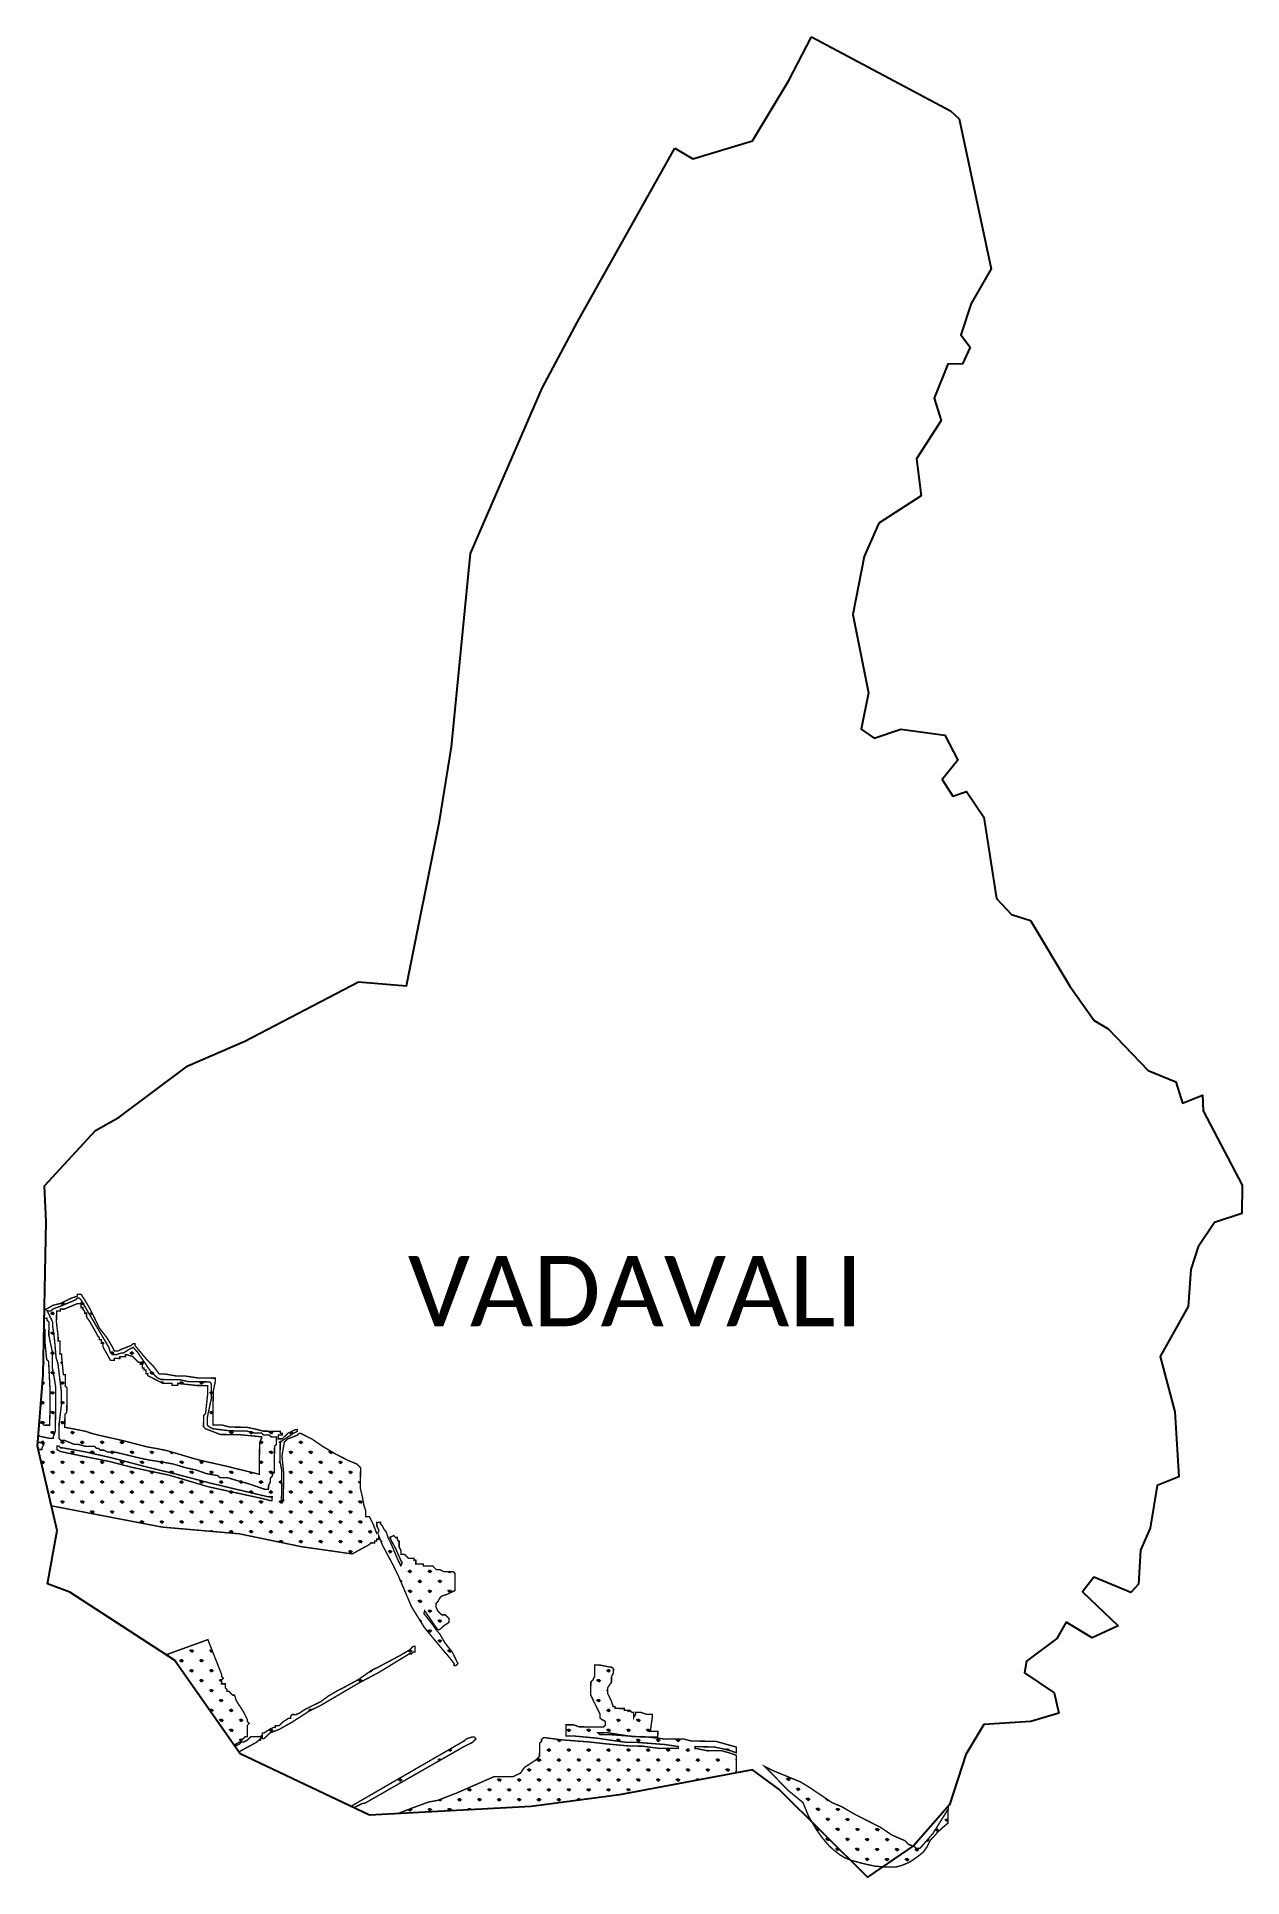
# Model space of a CAD drawing. Header units: metres. Extents: x 286960 to 289535, y 2012164 to 2016097.
import ezdxf

# ---------------------------------------------------------------- set-up
doc = ezdxf.new("R2010")
doc.units = ezdxf.units.M
doc.header["$MEASUREMENT"] = 0
for name, color, linetype in [('MANGROOVES', 112, 'Continuous'), ('village', 3, 'Continuous'), ('VILLAGE NAME', 250, 'Continuous')]:
    doc.layers.add(name, color=color, linetype=linetype)
doc.styles.get("Standard").update_dxf_attribs({"font": 'simplex.shx'})

msp = doc.modelspace()

# ---------------------------------------------------------------- hatches: boundary and pattern name
at = {"layer": 'MANGROOVES'}
h = msp.add_hatch(dxfattribs=at)
h.set_pattern_fill('GRASS', color=256, scale=30)
h.paths.add_polyline_path([(287253.9, 2012628), (287030.1, 2012773.1), (286982.7, 2012790.8), (287002.9, 2012905.1), (286960.7, 2013085.4), (286972.9, 2013237.2), (286975.7, 2013375.5), (286993.9, 2013386.1), (287009.9, 2013390), (287034.1, 2013401.8), (287046.2, 2013405.6), (287046.2, 2013409.7), (287054.2, 2013409.6), (287062.1, 2013397.5), (287073.9, 2013377.3), (287093.5, 2013337.1), (287109.3, 2013316.9), (287121.2, 2013296.7), (287125.1, 2013288.7), (287133.1, 2013288.6), (287141.1, 2013292.5), (287161.2, 2013300.3), (287165.3, 2013304.3), (287169.3, 2013304.2), (287169.3, 2013300.2), (287193, 2013271.9), (287208.9, 2013255.8), (287220.7, 2013239.6), (287232.7, 2013239.5), (287256.7, 2013235.2), (287276.7, 2013235), (287304.7, 2013230.8), (287340.8, 2013230.4), (287340.7, 2013222.4), (287336.5, 2013202.4), (287335.8, 2013130.3), (287355.8, 2013130.1), (287371.8, 2013125.9), (287407.8, 2013125.5), (287427.8, 2013121.3), (287443.8, 2013117.2), (287479.8, 2013116.8), (287479.8, 2013112.8), (287483.8, 2013112.8), (287483.8, 2013108.7), (287475.7, 2013108.8), (287475.7, 2013100.8), (287483.7, 2013100.7), (287487.7, 2013104.7), (287495.8, 2013112.6), (287511.9, 2013120.5), (287515.9, 2013120.4), (287515.9, 2013116.4), (287507.8, 2013112.5), (287495.7, 2013104.6), (287483.6, 2013096.7), (287479.6, 2013092.8), (287479.2, 2013052.7), (287483, 2013032.6), (287482.3, 2012968.5), (287486.7, 2012968.5), (287486.4, 2012976.5), (287486.9, 2013028.6), (287483.3, 2013064.7), (287487.6, 2013088.7), (287487.6, 2013092.7), (287495.7, 2013100.6), (287515.8, 2013108.4), (287519.8, 2013112.4), (287523.8, 2013112.3), (287547.8, 2013100.1), (287571.6, 2013083.8), (287599.5, 2013067.5), (287623.4, 2013055.2), (287643.4, 2013047), (287647.3, 2013043), (287651.3, 2013038.9), (287650.8, 2012994.9), (287654.7, 2012978.8), (287658.5, 2012958.7), (287662.4, 2012946.7), (287662.2, 2012934.7), (287670.2, 2012934.6), (287678.1, 2012918.5), (287685.9, 2012898.4), (287689.9, 2012902.3), (287690, 2012906.3), (287686.1, 2012914.4), (287686.1, 2012922.4), (287694.2, 2012922.3), (287694.1, 2012918.3), (287698.1, 2012914.3), (287702, 2012906.2), (287706, 2012902.2), (287709.9, 2012890.1), (287717.7, 2012874), (287729.4, 2012845.8), (287737.3, 2012829.7), (287740, 2012834.9), (287725.9, 2012866.9), (287717.8, 2012882), (287713.9, 2012890.1), (287721.9, 2012894), (287725.9, 2012889.9), (287729.9, 2012889.9), (287729.8, 2012885.9), (287733.8, 2012881.9), (287733.7, 2012869.8), (287737.6, 2012861.8), (287737.5, 2012853.8), (287745.5, 2012853.7), (287753.5, 2012845.6), (287765.5, 2012845.5), (287765.4, 2012841.5), (287769.4, 2012841.4), (287769.4, 2012833.4), (287785.4, 2012833.3), (287785.3, 2012829.2), (287805.4, 2012829), (287809.3, 2012825), (287813.3, 2012821), (287821.3, 2012820.9), (287829.3, 2012816.8), (287849.3, 2012816.6), (287853.3, 2012812.5), (287852.9, 2012776.5), (287844.8, 2012772.6), (287836.8, 2012768.6), (287824.7, 2012764.7), (287820.7, 2012760.8), (287816.6, 2012752.8), (287812.6, 2012748.8), (287812.5, 2012740.8), (287816.4, 2012732.8), (287824.3, 2012724.7), (287832.3, 2012724.6), (287836.3, 2012720.6), (287840.3, 2012716.5), (287840.2, 2012708.5), (287828.1, 2012700.6), (287820, 2012692.7), (287815.4, 2012693.6), (287788.4, 2012733.1), (287786.5, 2012727.6), (287804.1, 2012704.9), (287816, 2012688.7), (287819.9, 2012684.7), (287831.7, 2012664.5), (287847.6, 2012644.3), (287859.3, 2012620.2), (287855.3, 2012616.2), (287851.3, 2012616.2), (287851.3, 2012620.3), (287835.5, 2012640.4), (287831.5, 2012644.5), (287788, 2012697), (287760.4, 2012741.4), (287733, 2012805.7), (287721.3, 2012829.9), (287697.7, 2012874.2), (287689.9, 2012894.3), (287689.8, 2012886.3), (287685.8, 2012886.3), (287685.7, 2012882.3), (287681.7, 2012882.4), (287681.7, 2012878.4), (287673.7, 2012878.5), (287669.6, 2012874.5), (287633.4, 2012854.8), (287524.6, 2012870.3), (287392.3, 2012897.8), (287226.8, 2012912.2), (286990.6, 2012957.6), (287002.9, 2012905.1), (286982.7, 2012790.8), (287030.1, 2012773.1), (287236.3, 2012639.5), (287325, 2012671.6), (287354.4, 2012597.3), (287354.3, 2012593.3), (287358.3, 2012589.2), (287354.3, 2012585.2), (287354.2, 2012577.2), (287362.2, 2012577.2), (287362.1, 2012569.1), (287366.1, 2012565.1), (287366, 2012561.1), (287370, 2012561), (287374, 2012557), (287378, 2012553), (287382, 2012552.9), (287385.9, 2012540.9), (287401.6, 2012516.7), (287409.5, 2012500.6), (287409.4, 2012496.5), (287413.4, 2012492.5), (287409.4, 2012488.5), (287409.1, 2012464.5), (287405.1, 2012464.5), (287401.1, 2012460.6), (287397, 2012456.6), (287393, 2012452.6), (287384.9, 2012448.7), (287381.5, 2012445.4), (287383.2, 2012443.1), (287385.5, 2012445.3), (287392.9, 2012448.6), (287397, 2012452.6), (287401, 2012452.6), (287409, 2012456.5), (287417.1, 2012464.4), (287437.1, 2012464.2), (287441.2, 2012468.2), (287441.2, 2012472.2), (287445.2, 2012472.1), (287457.3, 2012480), (287465.4, 2012484), (287469.4, 2012483.9), (287469.4, 2012487.9), (287477.4, 2012487.8), (287485.5, 2012495.8), (287497.6, 2012503.7), (287501.6, 2012503.6), (287501.7, 2012507.6), (287505.7, 2012511.6), (287513.7, 2012511.5), (287521.8, 2012515.4), (287533.9, 2012523.3), (287566.1, 2012539), (287582.2, 2012550.9), (287602.4, 2012562.7), (287610.4, 2012566.6), (287646.7, 2012586.3), (287674.9, 2012606), (287691, 2012613.9), (287735.3, 2012637.5), (287755.5, 2012649.3), (287763.6, 2012657.2), (287767.6, 2012657.2), (287767.4, 2012645.1), (287763.4, 2012645.2), (287759.4, 2012641.2), (287755.4, 2012641.3), (287723.1, 2012621.6), (287690.9, 2012601.9), (287646.6, 2012578.3), (287566, 2012531), (287541.9, 2012519.2), (287505.6, 2012495.6), (287477.4, 2012479.8), (287457.3, 2012472), (287449.2, 2012464.1), (287445.1, 2012460.1), (287441.1, 2012460.2), (287441.2, 2012464.2), (287437.1, 2012460.2), (287437.1, 2012456.2), (287433.1, 2012456.2), (287429, 2012452.3), (287392.8, 2012432.6), (287391, 2012431.9)])
h.paths.add_polyline_path([(287462.3, 2012968.7), (287458.3, 2012968.8), (287442.3, 2012973), (287326.4, 2012998.2), (287242.5, 2013023.1), (287162.6, 2013039.9), (287114.7, 2013052.4), (287050.7, 2013065.1), (287010.7, 2013073.5), (287002.8, 2013077.6), (287002.8, 2013085.6), (287006.9, 2013085.5), (287010.8, 2013081.5), (287014.8, 2013081.5), (287062.8, 2013073), (287118.8, 2013060.4), (287198.7, 2013039.5), (287250.6, 2013027), (287330.5, 2013006.1), (287418.4, 2012985.2), (287454.4, 2012976.8), (287458.4, 2012976.8), (287462.4, 2012976.8), (287462.3, 2012972.8)], flags=16)
h.paths.add_polyline_path([(287454.5, 2012992.9), (287446.5, 2012992.9), (287410.6, 2013005.3), (287394.6, 2013009.5), (287366.7, 2013017.8), (287350.6, 2013018), (287346.7, 2013022), (287322.7, 2013026.3), (287298.7, 2013034.5), (287278.8, 2013038.7), (287250.8, 2013047), (287226.8, 2013051.3), (287198.8, 2013055.6), (287178.8, 2013059.8), (287126.9, 2013072.3), (287122.9, 2013072.3), (287118.9, 2013072.4), (287114.9, 2013072.4), (287110.9, 2013072.5), (287102.9, 2013076.6), (287094.9, 2013076.6), (287090.9, 2013080.7), (287086.9, 2013080.7), (287083, 2013084.8), (287078.9, 2013084.8), (287066.9, 2013084.9), (287062.9, 2013085), (287046.9, 2013089.1), (287038.9, 2013089.2), (287019, 2013097.4), (287015, 2013097.5), (287011, 2013097.5), (287007, 2013101.6), (287007.1, 2013113.6), (287007.3, 2013133.6), (287011.7, 2013169.6), (287012, 2013193.7), (287012, 2013201.7), (287004.6, 2013261.8), (287000.8, 2013273.9), (286997.2, 2013314), (286993.4, 2013342.1), (286993.5, 2013350.1), (286989.6, 2013358.1), (286985.7, 2013366.2), (286981.7, 2013374.3), (286985.8, 2013374.2), (286989.8, 2013374.2), (286993.8, 2013378.1), (287013.9, 2013385.9), (287042.1, 2013397.7), (287046.1, 2013401.6), (287050.1, 2013401.6), (287054.1, 2013397.6), (287065.9, 2013377.4), (287113.1, 2013296.8), (287117, 2013284.7), (287121, 2013280.7), (287125, 2013280.7), (287129, 2013280.6), (287141.1, 2013284.5), (287145.1, 2013284.5), (287157.2, 2013292.3), (287165.2, 2013296.3), (287169.2, 2013292.2), (287173.1, 2013288.2), (287200.8, 2013247.8), (287216.6, 2013231.6), (287224.6, 2013227.6), (287256.6, 2013227.2), (287264.7, 2013227.2), (287284.6, 2013222.9), (287308.7, 2013222.7), (287316.7, 2013222.6), (287324.7, 2013222.5), (287328.7, 2013222.5), (287332.7, 2013218.4), (287332.6, 2013214.4), (287332.3, 2013186.4), (287323.9, 2013146.4), (287323.8, 2013130.4), (287327.7, 2013126.4), (287335.7, 2013122.3), (287371.7, 2013117.9), (287407.7, 2013117.5), (287423.7, 2013113.4), (287431.7, 2013113.3), (287439.7, 2013113.2), (287443.7, 2013109.2), (287451.7, 2013109.1), (287455.7, 2013109), (287459.7, 2013105), (287467.7, 2013104.9), (287471.7, 2013104.9), (287471.7, 2013100.9), (287471.6, 2013096.8), (287471.5, 2013088.8), (287467.5, 2013084.9), (287467.4, 2013076.9), (287467.2, 2013052.8), (287467, 2013036.8), (287467, 2013032.8), (287466.9, 2013028.8), (287462.9, 2013024.8), (287462.8, 2013020.8), (287458.8, 2013016.9), (287458.7, 2013008.8), (287454.6, 2013000.9), (287454.6, 2012996.9)], flags=16)
h.paths.add_polyline_path([(287434.8, 2013025.1), (287382.9, 2013037.7), (287366.9, 2013041.8), (287311, 2013054.4), (287295, 2013058.6), (287239.1, 2013075.2), (287219.1, 2013079.4), (287195.1, 2013083.6), (287147.2, 2013096.1), (287091.2, 2013108.7), (287075.2, 2013112.9), (287063.3, 2013117), (287019.3, 2013125.5), (287019.6, 2013153.5), (287023.6, 2013157.5), (287024.1, 2013201.6), (287024.1, 2013209.6), (287020.2, 2013213.6), (287020.4, 2013237.6), (287016.4, 2013237.7), (287012.8, 2013273.8), (287012.9, 2013281.8), (287008.8, 2013281.8), (287009.1, 2013309.9), (287005.1, 2013309.9), (287005.2, 2013317.9), (287001.5, 2013350), (287001.8, 2013374), (287009.8, 2013374), (287009.8, 2013378), (287017.8, 2013377.9), (287046, 2013389.6), (287054, 2013389.5), (287053.9, 2013381.5), (287057.9, 2013381.5), (287057.9, 2013377.5), (287061.9, 2013373.4), (287061.8, 2013369.4), (287065.8, 2013369.4), (287065.7, 2013361.4), (287072.5, 2013351.7), (287085.4, 2013329.1), (287089.4, 2013321.1), (287093.3, 2013317), (287093.3, 2013313), (287097.3, 2013313), (287097.2, 2013305), (287101.2, 2013304.9), (287101.1, 2013296.9), (287116.9, 2013268.7), (287124.9, 2013268.6), (287124.9, 2013272.6), (287136.9, 2013272.5), (287137, 2013276.5), (287149, 2013276.4), (287149, 2013280.4), (287153, 2013280.4), (287164.1, 2013276.9), (287176.9, 2013264.1), (287180.9, 2013264.1), (287180.9, 2013260.1), (287184.9, 2013260), (287184.8, 2013252), (287188.8, 2013252), (287188.8, 2013248), (287192.8, 2013247.9), (287192.7, 2013239.9), (287196.7, 2013239.9), (287196.6, 2013235.9), (287228.5, 2013219.5), (287248.5, 2013219.3), (287248.5, 2013215.3), (287260.5, 2013215.2), (287260.6, 2013219.2), (287300.6, 2013214.8), (287324.6, 2013214.5), (287324.4, 2013194.5), (287320, 2013154.5), (287315.9, 2013150.5), (287315.7, 2013126.5), (287319.7, 2013122.4), (287351.6, 2013110.1), (287391.6, 2013109.7), (287439.7, 2013105.2), (287439.6, 2013101.2), (287435.5, 2013093.2), (287435.4, 2013077.2)], flags=0)
h = msp.add_hatch(dxfattribs=at)
h.set_pattern_fill('GRASS', color=256, scale=30)
h.paths.add_polyline_path([(287853.3, 2012812.5), (287849.3, 2012816.6), (287829.3, 2012816.8), (287821.3, 2012820.9), (287813.3, 2012821), (287809.3, 2012825), (287805.4, 2012829), (287785.3, 2012829.2), (287785.4, 2012833.3), (287769.4, 2012833.4), (287769.4, 2012841.4), (287765.4, 2012841.5), (287765.5, 2012845.5), (287753.5, 2012845.6), (287745.5, 2012853.7), (287737.5, 2012853.8), (287737.6, 2012861.8), (287733.7, 2012869.8), (287733.8, 2012881.9), (287729.8, 2012885.9), (287729.9, 2012889.9), (287725.9, 2012889.9), (287721.9, 2012894), (287713.9, 2012890.1), (287717.8, 2012882), (287725.9, 2012866.9), (287740, 2012834.9), (287737.3, 2012829.7), (287729.4, 2012845.8), (287717.7, 2012874), (287709.9, 2012890.1), (287706, 2012902.2), (287702, 2012906.2), (287698.1, 2012914.3), (287694.1, 2012918.3), (287694.2, 2012922.3), (287686.1, 2012922.4), (287686.1, 2012914.4), (287690, 2012906.3), (287689.9, 2012902.3), (287685.9, 2012898.4), (287678.1, 2012918.5), (287670.2, 2012934.6), (287662.2, 2012934.7), (287662.4, 2012946.7), (287658.5, 2012958.7), (287654.7, 2012978.8), (287650.8, 2012994.9), (287651.3, 2013038.9), (287647.3, 2013043), (287643.4, 2013047), (287623.4, 2013055.2), (287599.5, 2013067.5), (287571.6, 2013083.8), (287547.8, 2013100.1), (287523.8, 2013112.3), (287519.8, 2013112.4), (287515.8, 2013108.4), (287495.7, 2013100.6), (287487.6, 2013092.7), (287487.6, 2013088.7), (287483.3, 2013064.7), (287486.9, 2013028.6), (287486.4, 2012976.5), (287486.7, 2012968.5), (287482.3, 2012968.5), (287483, 2013032.6), (287479.2, 2013052.7), (287479.6, 2013092.8), (287483.6, 2013096.7), (287495.7, 2013104.6), (287507.8, 2013112.5), (287515.9, 2013116.4), (287515.9, 2013120.4), (287511.9, 2013120.5), (287495.8, 2013112.6), (287487.7, 2013104.7), (287483.7, 2013100.7), (287475.7, 2013100.8), (287475.7, 2013108.8), (287483.8, 2013108.7), (287483.8, 2013112.8), (287479.8, 2013112.8), (287479.8, 2013116.8), (287443.8, 2013117.2), (287427.8, 2013121.3), (287407.8, 2013125.5), (287371.8, 2013125.9), (287355.8, 2013130.1), (287335.8, 2013130.3), (287336.5, 2013202.4), (287340.7, 2013222.4), (287340.8, 2013230.4), (287304.7, 2013230.8), (287276.7, 2013235), (287256.7, 2013235.2), (287232.7, 2013239.5), (287220.7, 2013239.6), (287208.9, 2013255.8), (287193, 2013271.9), (287169.3, 2013300.2), (287169.3, 2013304.2), (287165.3, 2013304.3), (287161.2, 2013300.3), (287141.1, 2013292.5), (287133.1, 2013288.6), (287125.1, 2013288.7), (287121.2, 2013296.7), (287109.3, 2013316.9), (287093.5, 2013337.1), (287073.9, 2013377.3), (287062.1, 2013397.5), (287054.2, 2013409.6), (287046.2, 2013409.7), (287046.2, 2013405.6), (287034.1, 2013401.8), (287009.9, 2013390), (286993.9, 2013386.1), (286975.7, 2013375.5), (286975.3, 2013358.3), (286977.6, 2013358.3), (286981.6, 2013358.2), (286981.5, 2013354.2), (286985.5, 2013350.2), (286985.2, 2013322.1), (286992.9, 2013286), (286992.5, 2013254), (286996.3, 2013233.9), (287000.1, 2013209.8), (286999.9, 2013185.8), (286999.6, 2013157.7), (286999.5, 2013149.7), (286999.4, 2013137.7), (286999.2, 2013117.7), (286995, 2013105.7), (286995, 2013101.7), (286987, 2013101.8), (286967, 2013106), (286962.5, 2013107.6), (286961.4, 2013094.4), (286962.9, 2013094), (286974.9, 2013089.9), (286970.8, 2013081.9), (286970.7, 2013077.9), (286962.4, 2013078), (286990.6, 2012957.6), (287226.8, 2012912.2), (287392.3, 2012897.8), (287524.6, 2012870.3), (287633.4, 2012854.8), (287669.6, 2012874.5), (287673.7, 2012878.5), (287681.7, 2012878.4), (287681.7, 2012882.4), (287685.7, 2012882.3), (287685.8, 2012886.3), (287689.8, 2012886.3), (287689.9, 2012894.3), (287697.7, 2012874.2), (287721.3, 2012829.9), (287733, 2012805.7), (287760.4, 2012741.4), (287788, 2012697), (287831.5, 2012644.5), (287835.5, 2012640.4), (287851.3, 2012620.3), (287851.3, 2012616.2), (287855.3, 2012616.2), (287859.3, 2012620.2), (287847.6, 2012644.3), (287831.7, 2012664.5), (287819.9, 2012684.7), (287816, 2012688.7), (287804.1, 2012704.9), (287786.5, 2012727.6), (287788.4, 2012733.1), (287815.4, 2012693.6), (287820, 2012692.7), (287828.1, 2012700.6), (287840.2, 2012708.5), (287840.3, 2012716.5), (287836.3, 2012720.6), (287832.3, 2012724.6), (287824.3, 2012724.7), (287816.4, 2012732.8), (287812.5, 2012740.8), (287812.6, 2012748.8), (287816.6, 2012752.8), (287820.7, 2012760.8), (287824.7, 2012764.7), (287836.8, 2012768.6), (287844.8, 2012772.6), (287852.9, 2012776.5)])
h.paths.add_polyline_path([(287462.3, 2012968.7), (287458.3, 2012968.8), (287442.3, 2012973), (287326.4, 2012998.2), (287242.5, 2013023.1), (287162.6, 2013039.9), (287114.7, 2013052.4), (287050.7, 2013065.1), (287010.7, 2013073.5), (287002.8, 2013077.6), (287002.8, 2013085.6), (287006.9, 2013085.5), (287010.8, 2013081.5), (287014.8, 2013081.5), (287062.8, 2013073), (287118.8, 2013060.4), (287198.7, 2013039.5), (287250.6, 2013027), (287330.5, 2013006.1), (287418.4, 2012985.2), (287454.4, 2012976.8), (287458.4, 2012976.8), (287462.4, 2012976.8), (287462.3, 2012972.8)], flags=16)
h.paths.add_polyline_path([(287454.5, 2012992.9), (287446.5, 2012992.9), (287410.6, 2013005.3), (287394.6, 2013009.5), (287366.7, 2013017.8), (287350.6, 2013018), (287346.7, 2013022), (287322.7, 2013026.3), (287298.7, 2013034.5), (287278.8, 2013038.7), (287250.8, 2013047), (287226.8, 2013051.3), (287198.8, 2013055.6), (287178.8, 2013059.8), (287126.9, 2013072.3), (287122.9, 2013072.3), (287118.9, 2013072.4), (287114.9, 2013072.4), (287110.9, 2013072.5), (287102.9, 2013076.6), (287094.9, 2013076.6), (287090.9, 2013080.7), (287086.9, 2013080.7), (287083, 2013084.8), (287078.9, 2013084.8), (287066.9, 2013084.9), (287062.9, 2013085), (287046.9, 2013089.1), (287038.9, 2013089.2), (287019, 2013097.4), (287015, 2013097.5), (287011, 2013097.5), (287007, 2013101.6), (287007.1, 2013113.6), (287007.3, 2013133.6), (287011.7, 2013169.6), (287012, 2013193.7), (287012, 2013201.7), (287004.6, 2013261.8), (287000.8, 2013273.9), (286997.2, 2013314), (286993.4, 2013342.1), (286993.5, 2013350.1), (286989.6, 2013358.1), (286985.7, 2013366.2), (286981.7, 2013374.3), (286985.8, 2013374.2), (286989.8, 2013374.2), (286993.8, 2013378.1), (287013.9, 2013385.9), (287042.1, 2013397.7), (287046.1, 2013401.6), (287050.1, 2013401.6), (287054.1, 2013397.6), (287065.9, 2013377.4), (287113.1, 2013296.8), (287117, 2013284.7), (287121, 2013280.7), (287125, 2013280.7), (287129, 2013280.6), (287141.1, 2013284.5), (287145.1, 2013284.5), (287157.2, 2013292.3), (287165.2, 2013296.3), (287169.2, 2013292.2), (287173.1, 2013288.2), (287200.8, 2013247.8), (287216.6, 2013231.6), (287224.6, 2013227.6), (287256.6, 2013227.2), (287264.7, 2013227.2), (287284.6, 2013222.9), (287308.7, 2013222.7), (287316.7, 2013222.6), (287324.7, 2013222.5), (287328.7, 2013222.5), (287332.7, 2013218.4), (287332.6, 2013214.4), (287332.3, 2013186.4), (287323.9, 2013146.4), (287323.8, 2013130.4), (287327.7, 2013126.4), (287335.7, 2013122.3), (287371.7, 2013117.9), (287407.7, 2013117.5), (287423.7, 2013113.4), (287431.7, 2013113.3), (287439.7, 2013113.2), (287443.7, 2013109.2), (287451.7, 2013109.1), (287455.7, 2013109), (287459.7, 2013105), (287467.7, 2013104.9), (287471.7, 2013104.9), (287471.7, 2013100.9), (287471.6, 2013096.8), (287471.5, 2013088.8), (287467.5, 2013084.9), (287467.4, 2013076.9), (287467.2, 2013052.8), (287467, 2013036.8), (287467, 2013032.8), (287466.9, 2013028.8), (287462.9, 2013024.8), (287462.8, 2013020.8), (287458.8, 2013016.9), (287458.7, 2013008.8), (287454.6, 2013000.9), (287454.6, 2012996.9)], flags=16)
h.paths.add_polyline_path([(287434.8, 2013025.1), (287382.9, 2013037.7), (287366.9, 2013041.8), (287311, 2013054.4), (287295, 2013058.6), (287239.1, 2013075.2), (287219.1, 2013079.4), (287195.1, 2013083.6), (287147.2, 2013096.1), (287091.2, 2013108.7), (287075.2, 2013112.9), (287063.3, 2013117), (287019.3, 2013125.5), (287019.6, 2013153.5), (287023.6, 2013157.5), (287024.1, 2013201.6), (287024.1, 2013209.6), (287020.2, 2013213.6), (287020.4, 2013237.6), (287016.4, 2013237.7), (287012.8, 2013273.8), (287012.9, 2013281.8), (287008.8, 2013281.8), (287009.1, 2013309.9), (287005.1, 2013309.9), (287005.2, 2013317.9), (287001.5, 2013350), (287001.8, 2013374), (287009.8, 2013374), (287009.8, 2013378), (287017.8, 2013377.9), (287046, 2013389.6), (287054, 2013389.5), (287053.9, 2013381.5), (287057.9, 2013381.5), (287057.9, 2013377.5), (287061.9, 2013373.4), (287061.8, 2013369.4), (287065.8, 2013369.4), (287065.7, 2013361.4), (287072.5, 2013351.7), (287085.4, 2013329.1), (287089.4, 2013321.1), (287093.3, 2013317), (287093.3, 2013313), (287097.3, 2013313), (287097.2, 2013305), (287101.2, 2013304.9), (287101.1, 2013296.9), (287116.9, 2013268.7), (287124.9, 2013268.6), (287124.9, 2013272.6), (287136.9, 2013272.5), (287137, 2013276.5), (287149, 2013276.4), (287149, 2013280.4), (287153, 2013280.4), (287164.1, 2013276.9), (287176.9, 2013264.1), (287180.9, 2013264.1), (287180.9, 2013260.1), (287184.9, 2013260), (287184.8, 2013252), (287188.8, 2013252), (287188.8, 2013248), (287192.8, 2013247.9), (287192.7, 2013239.9), (287196.7, 2013239.9), (287196.6, 2013235.9), (287228.5, 2013219.5), (287248.5, 2013219.3), (287248.5, 2013215.3), (287260.5, 2013215.2), (287260.6, 2013219.2), (287300.6, 2013214.8), (287324.6, 2013214.5), (287324.4, 2013194.5), (287320, 2013154.5), (287315.9, 2013150.5), (287315.7, 2013126.5), (287319.7, 2013122.4), (287351.6, 2013110.1), (287391.6, 2013109.7), (287439.7, 2013105.2), (287439.6, 2013101.2), (287435.5, 2013093.2), (287435.4, 2013077.2)], flags=0)
h = msp.add_hatch(dxfattribs=at)
h.set_pattern_fill('GRASS', color=256, scale=30)
h.paths.add_polyline_path([(287471.7, 2013100.9), (287471.7, 2013104.9), (287467.7, 2013104.9), (287459.7, 2013105), (287455.7, 2013109), (287451.7, 2013109.1), (287443.7, 2013109.2), (287439.7, 2013113.2), (287431.7, 2013113.3), (287423.7, 2013113.4), (287407.7, 2013117.5), (287371.7, 2013117.9), (287335.7, 2013122.3), (287327.7, 2013126.4), (287323.8, 2013130.4), (287323.9, 2013146.4), (287332.3, 2013186.4), (287332.6, 2013214.4), (287332.7, 2013218.4), (287328.7, 2013222.5), (287324.7, 2013222.5), (287316.7, 2013222.6), (287308.7, 2013222.7), (287284.6, 2013222.9), (287264.7, 2013227.2), (287256.6, 2013227.2), (287224.6, 2013227.6), (287216.6, 2013231.6), (287200.8, 2013247.8), (287173.1, 2013288.2), (287169.2, 2013292.2), (287165.2, 2013296.3), (287157.2, 2013292.3), (287145.1, 2013284.5), (287141.1, 2013284.5), (287129, 2013280.6), (287125, 2013280.7), (287121, 2013280.7), (287117, 2013284.7), (287113.1, 2013296.8), (287065.9, 2013377.4), (287054.1, 2013397.6), (287050.1, 2013401.6), (287046.1, 2013401.6), (287042.1, 2013397.7), (287013.9, 2013385.9), (286993.8, 2013378.1), (286989.8, 2013374.2), (286985.8, 2013374.2), (286981.7, 2013374.3), (286985.7, 2013366.2), (286989.6, 2013358.1), (286993.5, 2013350.1), (286993.4, 2013342.1), (286997.2, 2013314), (287000.8, 2013273.9), (287004.6, 2013261.8), (287012, 2013201.7), (287012, 2013193.7), (287011.7, 2013169.6), (287007.3, 2013133.6), (287007.1, 2013113.6), (287007, 2013101.6), (287011, 2013097.5), (287015, 2013097.5), (287019, 2013097.4), (287038.9, 2013089.2), (287046.9, 2013089.1), (287062.9, 2013085), (287066.9, 2013084.9), (287078.9, 2013084.8), (287083, 2013084.8), (287086.9, 2013080.7), (287090.9, 2013080.7), (287094.9, 2013076.6), (287102.9, 2013076.6), (287110.9, 2013072.5), (287114.9, 2013072.4), (287118.9, 2013072.4), (287122.9, 2013072.3), (287126.9, 2013072.3), (287178.8, 2013059.8), (287198.8, 2013055.6), (287226.8, 2013051.3), (287250.8, 2013047), (287278.8, 2013038.7), (287298.7, 2013034.5), (287322.7, 2013026.3), (287346.7, 2013022), (287350.6, 2013018), (287366.7, 2013017.8), (287394.6, 2013009.5), (287410.6, 2013005.3), (287446.5, 2012992.9), (287454.5, 2012992.9), (287454.6, 2012996.9), (287454.6, 2013000.9), (287458.7, 2013008.8), (287458.8, 2013016.9), (287462.8, 2013020.8), (287462.9, 2013024.8), (287466.9, 2013028.8), (287467, 2013032.8), (287467, 2013036.8), (287467.2, 2013052.8), (287467.4, 2013076.9), (287467.5, 2013084.9), (287471.5, 2013088.8), (287471.6, 2013096.8)])
h.paths.add_polyline_path([(287063.3, 2013117), (287019.3, 2013125.5), (287019.6, 2013153.5), (287023.6, 2013157.5), (287024.1, 2013201.6), (287024.1, 2013209.6), (287020.2, 2013213.6), (287020.4, 2013237.6), (287016.4, 2013237.7), (287012.8, 2013273.8), (287012.9, 2013281.8), (287008.8, 2013281.8), (287009.1, 2013309.9), (287005.1, 2013309.9), (287005.2, 2013317.9), (287001.5, 2013350), (287001.8, 2013374), (287009.8, 2013374), (287009.8, 2013378), (287017.8, 2013377.9), (287046, 2013389.6), (287054, 2013389.5), (287053.9, 2013381.5), (287057.9, 2013381.5), (287057.9, 2013377.5), (287061.9, 2013373.4), (287061.8, 2013369.4), (287065.8, 2013369.4), (287065.7, 2013361.4), (287072.5, 2013351.7), (287085.4, 2013329.1), (287089.4, 2013321.1), (287093.3, 2013317), (287093.3, 2013313), (287097.3, 2013313), (287097.2, 2013305), (287101.2, 2013304.9), (287101.1, 2013296.9), (287116.9, 2013268.7), (287124.9, 2013268.6), (287124.9, 2013272.6), (287136.9, 2013272.5), (287137, 2013276.5), (287149, 2013276.4), (287149, 2013280.4), (287153, 2013280.4), (287164.1, 2013276.9), (287176.9, 2013264.1), (287180.9, 2013264.1), (287180.9, 2013260.1), (287184.9, 2013260), (287184.8, 2013252), (287188.8, 2013252), (287188.8, 2013248), (287192.8, 2013247.9), (287192.7, 2013239.9), (287196.7, 2013239.9), (287196.6, 2013235.9), (287228.5, 2013219.5), (287248.5, 2013219.3), (287248.5, 2013215.3), (287260.5, 2013215.2), (287260.6, 2013219.2), (287300.6, 2013214.8), (287324.6, 2013214.5), (287324.4, 2013194.5), (287320, 2013154.5), (287315.9, 2013150.5), (287315.7, 2013126.5), (287319.7, 2013122.4), (287351.6, 2013110.1), (287391.6, 2013109.7), (287439.7, 2013105.2), (287439.6, 2013101.2), (287435.5, 2013093.2), (287435.4, 2013077.2), (287434.8, 2013025.1), (287382.9, 2013037.7), (287366.9, 2013041.8), (287311, 2013054.4), (287295, 2013058.6), (287239.1, 2013075.2), (287219.1, 2013079.4), (287195.1, 2013083.6), (287147.2, 2013096.1), (287091.2, 2013108.7), (287075.2, 2013112.9)], flags=16)
h = msp.add_hatch(dxfattribs=at)
h.set_pattern_fill('GRASS', color=256, scale=30)
h.paths.add_polyline_path([(286999.2, 2013117.7), (286999.4, 2013137.7), (286999.5, 2013149.7), (286999.6, 2013157.7), (286999.9, 2013185.8), (287000.1, 2013209.8), (286996.3, 2013233.9), (286992.5, 2013254), (286992.9, 2013286), (286985.2, 2013322.1), (286985.5, 2013350.2), (286981.5, 2013354.2), (286981.6, 2013358.2), (286977.6, 2013358.3), (286975.3, 2013358.3), (286974.9, 2013334.3), (286977.3, 2013334.2), (286977.1, 2013306.2), (286980.7, 2013270.1), (286984.7, 2013266.1), (286988, 2013201.9), (286987.6, 2013157.9), (286987, 2013130), (286975.3, 2013129.9), (286971.3, 2013134), (286964.7, 2013135), (286962.5, 2013107.6), (286967, 2013106), (286987, 2013101.8), (286995, 2013101.7), (286995, 2013105.7)])
h = msp.add_hatch(dxfattribs=at)
h.set_pattern_fill('GRASS', color=256, scale=30)
h.paths.add_polyline_path([(286974.9, 2013089.9), (286962.9, 2013094), (286961.4, 2013094.4), (286960.7, 2013085.4), (286961.4, 2013082), (286962.8, 2013082), (286962.7, 2013078), (286970.7, 2013077.9), (286970.8, 2013081.9)])
h = msp.add_hatch(dxfattribs=at)
h.set_pattern_fill('GRASS', color=256, scale=30)
h.paths.add_polyline_path([(287118.8, 2013060.4), (287062.8, 2013073), (287014.8, 2013081.5), (287010.8, 2013081.5), (287006.9, 2013085.5), (287002.8, 2013085.6), (287002.8, 2013077.6), (287010.7, 2013073.5), (287050.7, 2013065.1), (287114.7, 2013052.4), (287162.6, 2013039.9), (287242.5, 2013023.1), (287326.4, 2012998.2), (287442.3, 2012973), (287458.3, 2012968.8), (287462.3, 2012968.7), (287462.3, 2012972.8), (287462.4, 2012976.8), (287458.4, 2012976.8), (287454.4, 2012976.8), (287418.4, 2012985.2), (287330.5, 2013006.1), (287250.6, 2013027), (287198.7, 2013039.5)])
h = msp.add_hatch(dxfattribs=at)
h.set_pattern_fill('GRASS', color=256, scale=30)
h.paths.add_polyline_path([(288453.8, 2012386.9), (288454.2, 2012424.2), (288450.2, 2012425.9), (288438.2, 2012430), (288422.2, 2012434.2), (288390.2, 2012434.5), (288370.2, 2012438.7), (288366.2, 2012438.7), (288366.2, 2012442.8), (288406.3, 2012442.3), (288426.3, 2012438.1), (288442.2, 2012434), (288454.2, 2012429.8), (288454.3, 2012441.9), (288410.4, 2012454.3), (288358.3, 2012454.9), (288342.4, 2012459), (288298.3, 2012459.5), (288262.3, 2012463.8), (288246.3, 2012464), (288246.3, 2012464), (288262.3, 2012463.8), (288286.3, 2012463.6), (288286.5, 2012475.6), (288270.4, 2012475.8), (288274.8, 2012507.8), (288274.8, 2012511.8), (288262.8, 2012511.9), (288250.8, 2012516), (288238.8, 2012516.2), (288238.8, 2012512.2), (288234.7, 2012504.2), (288234.8, 2012516.2), (288230.8, 2012516.2), (288226.8, 2012520.3), (288214.8, 2012520.4), (288214.8, 2012524.4), (288194.8, 2012524.6), (288194.9, 2012528.6), (288190.9, 2012528.7), (288187, 2012540.7), (288183.1, 2012548.8), (288179.1, 2012556.8), (288179.2, 2012568.8), (288187.4, 2012580.8), (288187.5, 2012592.8), (288191.6, 2012600.8), (288191.7, 2012608.8), (288187.7, 2012612.8), (288183.7, 2012612.9), (288163.7, 2012617.1), (288151.7, 2012617.2), (288151.5, 2012593.2), (288147.4, 2012585.2), (288143.3, 2012581.2), (288143, 2012553.2), (288147, 2012545.1), (288154.8, 2012529), (288158.7, 2012521), (288162.7, 2012512.9), (288162.6, 2012504.9), (288166.5, 2012500.9), (288174.5, 2012496.8), (288174.4, 2012488.8), (288170.4, 2012484.8), (288118.3, 2012485.3), (288106.3, 2012489.5), (288090.3, 2012489.6), (288090.1, 2012465.6), (288110.1, 2012465.4), (288158.1, 2012460.9), (288186.1, 2012456.6), (288218.1, 2012452.3), (288242.2, 2012452), (288302.2, 2012447.4), (288330.2, 2012443.1), (288330.1, 2012439.1), (288286.1, 2012439.6), (288254.1, 2012443.9), (288226, 2012444.2), (288178, 2012448.7), (288138, 2012453.1), (288078, 2012457.7), (288046, 2012462), (288042, 2012462.1), (288037.9, 2012458.1), (288037.9, 2012454.1), (288033.8, 2012450.1), (288033.6, 2012422.1), (288025.5, 2012414.2), (288001.3, 2012398.4), (287993.1, 2012386.5), (287977, 2012378.6), (287937, 2012379), (287856.5, 2012343.8), (287816.3, 2012328.2), (287796.2, 2012324.4), (287764.1, 2012312.7), (287730.9, 2012299.8), (288015.8, 2012314.7), (288204.4, 2012339.6)])
h = msp.add_hatch(dxfattribs=at)
h.set_pattern_fill('GRASS', color=256, scale=30)
h.paths.add_polyline_path([(287873.6, 2012443.8), (287889.7, 2012451.6), (287893.7, 2012455.6), (287897.7, 2012459.5), (287893.8, 2012463.6), (287889.8, 2012463.6), (287877.7, 2012459.7), (287873.7, 2012455.8), (287630.9, 2012315.4), (287637, 2012312.5), (287656, 2012321.8), (287660, 2012321.7)])
h = msp.add_hatch(dxfattribs=at)
h.set_pattern_fill('GRASS', color=256, scale=30, angle=-0.41901)
h.paths.add_polyline_path([(288822.1, 2012233.9), (288814.2, 2012242), (288786.2, 2012254.2), (288762.3, 2012270.4), (288730.4, 2012286.6), (288706.5, 2012298.8), (288678.6, 2012315), (288658.7, 2012323.2), (288610.9, 2012355.5), (288590.9, 2012367.7), (288531.1, 2012392.2), (288515.1, 2012400.3), (288565.5, 2012348.8), (288596.6, 2012323.4), (288608.3, 2012294.4), (288625.8, 2012264.7), (288637.3, 2012248.6), (288652.8, 2012230.4), (288664, 2012220.5), (288674.8, 2012211.9), (288687.3, 2012204.7), (288700.3, 2012199.8), (288718.9, 2012194.6), (288736.6, 2012190.4), (288750.5, 2012187.5), (288768.2, 2012186), (288793.8, 2012185.5), (288805, 2012188.2), (288813.6, 2012191.5), (288823.1, 2012195.5), (288831.7, 2012200.9), (288844.7, 2012210.3), (288853.2, 2012217.1), (288861.2, 2012228.2), (288863.9, 2012233.7), (288868.7, 2012242.8), (288876, 2012250.6), (288882.8, 2012258.4), (288893.5, 2012268.8), (288906.1, 2012279.3), (288906.7, 2012309.3), (288874.3, 2012257.5), (288850.1, 2012229.7), (288846.1, 2012225.7), (288838.1, 2012225.8), (288834.1, 2012229.8)])

# ---------------------------------------------------------------- linework, layer by layer
at = {"color": 3, "flags": 128}
msp.add_lwpolyline([(288322.4, 2015859.1), (288361, 2015836.4)], dxfattribs=at)
at = {"layer": 'MANGROOVES', "const_width": 2.98}
for points in [[(286990.6, 2012957.6), (287226.8, 2012912.2), (287392.3, 2012897.8), (287524.6, 2012870.3), (287633.4, 2012854.8), (287669.6, 2012874.5), (287673.7, 2012878.5), (287681.7, 2012878.4), (287681.7, 2012882.4), (287685.7, 2012882.3), (287685.8, 2012886.3), (287689.8, 2012886.3), (287689.9, 2012894.3), (287697.7, 2012874.2), (287721.3, 2012829.9), (287733, 2012805.7), (287760.4, 2012741.4), (287788, 2012697), (287831.5, 2012644.5), (287835.5, 2012640.4), (287851.3, 2012620.3), (287851.3, 2012616.2), (287855.3, 2012616.2), (287859.3, 2012620.2), (287847.6, 2012644.3), (287831.7, 2012664.5), (287819.9, 2012684.7), (287816, 2012688.7), (287804.1, 2012704.9), (287786.5, 2012727.6), (287788.4, 2012733.1), (287815.4, 2012693.6), (287820, 2012692.7), (287828.1, 2012700.6), (287840.2, 2012708.5), (287840.3, 2012716.5), (287836.3, 2012720.6), (287832.3, 2012724.6), (287824.3, 2012724.7), (287816.4, 2012732.8), (287812.5, 2012740.8), (287812.6, 2012748.8), (287816.6, 2012752.8), (287820.7, 2012760.8), (287824.7, 2012764.7), (287836.8, 2012768.6), (287844.8, 2012772.6), (287852.9, 2012776.5), (287853.3, 2012812.5), (287849.3, 2012816.6), (287829.3, 2012816.8), (287821.3, 2012820.9), (287813.3, 2012821), (287809.3, 2012825), (287805.4, 2012829), (287785.3, 2012829.2), (287785.4, 2012833.3), (287769.4, 2012833.4), (287769.4, 2012841.4), (287765.4, 2012841.5), (287765.5, 2012845.5), (287753.5, 2012845.6), (287745.5, 2012853.7), (287737.5, 2012853.8), (287737.6, 2012861.8), (287733.7, 2012869.8), (287733.8, 2012881.9), (287729.8, 2012885.9), (287729.9, 2012889.9), (287725.9, 2012889.9), (287721.9, 2012894), (287713.9, 2012890.1), (287717.8, 2012882), (287725.9, 2012866.9), (287740, 2012834.9), (287737.3, 2012829.7), (287729.4, 2012845.8), (287717.7, 2012874), (287709.9, 2012890.1), (287706, 2012902.2), (287702, 2012906.2), (287698.1, 2012914.3), (287694.1, 2012918.3), (287694.2, 2012922.3), (287686.1, 2012922.4), (287686.1, 2012914.4), (287690, 2012906.3), (287689.9, 2012902.3), (287685.9, 2012898.4), (287678.1, 2012918.5), (287670.2, 2012934.6), (287662.2, 2012934.7), (287662.4, 2012946.7), (287658.5, 2012958.7), (287654.7, 2012978.8), (287650.8, 2012994.9), (287651.3, 2013038.9), (287647.3, 2013043), (287643.4, 2013047), (287623.4, 2013055.2), (287599.5, 2013067.5), (287571.6, 2013083.8), (287547.8, 2013100.1), (287523.8, 2013112.3), (287519.8, 2013112.4), (287515.8, 2013108.4), (287495.7, 2013100.6), (287487.6, 2013092.7), (287487.6, 2013088.7), (287483.3, 2013064.7), (287486.9, 2013028.6), (287486.4, 2012976.5), (287486.7, 2012968.5), (287482.3, 2012968.5), (287483, 2013032.6), (287479.2, 2013052.7), (287479.6, 2013092.8), (287483.6, 2013096.7), (287495.7, 2013104.6), (287507.8, 2013112.5), (287515.9, 2013116.4), (287515.9, 2013120.4), (287511.9, 2013120.5), (287495.8, 2013112.6), (287487.7, 2013104.7), (287483.7, 2013100.7), (287475.7, 2013100.8), (287475.7, 2013108.8), (287483.8, 2013108.7), (287483.8, 2013112.8), (287479.8, 2013112.8), (287479.8, 2013116.8), (287443.8, 2013117.2), (287427.8, 2013121.3), (287407.8, 2013125.5), (287371.8, 2013125.9), (287355.8, 2013130.1), (287335.8, 2013130.3), (287336.5, 2013202.4), (287340.7, 2013222.4), (287340.8, 2013230.4), (287304.7, 2013230.8), (287276.7, 2013235), (287256.7, 2013235.2), (287232.7, 2013239.5), (287220.7, 2013239.6), (287208.9, 2013255.8), (287193, 2013271.9), (287169.3, 2013300.2), (287169.3, 2013304.2), (287165.3, 2013304.3), (287161.2, 2013300.3), (287141.1, 2013292.5), (287133.1, 2013288.6), (287125.1, 2013288.7), (287121.2, 2013296.7), (287109.3, 2013316.9), (287093.5, 2013337.1), (287073.9, 2013377.3), (287062.1, 2013397.5), (287054.2, 2013409.6), (287046.2, 2013409.7), (287046.2, 2013405.6), (287034.1, 2013401.8), (287009.9, 2013390), (286993.9, 2013386.1), (286975.7, 2013375.5)], [(286975.3, 2013358.3), (286977.6, 2013358.3), (286981.6, 2013358.2), (286981.5, 2013354.2), (286985.5, 2013350.2), (286985.2, 2013322.1), (286992.9, 2013286), (286992.5, 2013254), (286996.3, 2013233.9), (287000.1, 2013209.8), (286999.9, 2013185.8), (286999.6, 2013157.7), (286999.5, 2013149.7), (286999.4, 2013137.7), (286999.2, 2013117.7), (286995, 2013105.7), (286995, 2013101.7), (286987, 2013101.8), (286967, 2013106), (286962.3, 2013107.6)], [(286974.9, 2013334.3), (286977.3, 2013334.2), (286977.1, 2013306.2), (286980.7, 2013270.1), (286984.7, 2013266.1), (286988, 2013201.9), (286987.6, 2013157.9), (286987, 2013130), (286975.3, 2013129.9), (286971.3, 2013134), (286964.7, 2013135)], [(286961.2, 2013094.4), (286962.9, 2013094), (286974.9, 2013089.9), (286970.8, 2013081.9), (286970.7, 2013077.9), (286962.7, 2013078), (286962.8, 2013082), (286961.1, 2013082)], [(287381.5, 2012445.4), (287384.9, 2012448.7), (287393, 2012452.6), (287397, 2012456.6), (287401.1, 2012460.6), (287405.1, 2012464.5), (287409.1, 2012464.5), (287409.4, 2012488.5), (287413.4, 2012492.5), (287409.4, 2012496.5), (287409.5, 2012500.6), (287401.6, 2012516.7), (287385.9, 2012540.9), (287382, 2012552.9), (287378, 2012553), (287374, 2012557), (287370, 2012561), (287366, 2012561.1), (287366.1, 2012565.1), (287362.1, 2012569.1), (287362.2, 2012577.2), (287354.2, 2012577.2), (287354.3, 2012585.2), (287358.3, 2012589.2), (287354.3, 2012593.3), (287354.4, 2012597.3), (287325, 2012671.6), (287236.3, 2012639.5)], [(287391.2, 2012432), (287392.8, 2012432.6), (287429, 2012452.3), (287433.1, 2012456.2), (287437.1, 2012456.2), (287437.1, 2012460.2), (287441.2, 2012464.2), (287441.1, 2012460.2), (287445.1, 2012460.1), (287449.2, 2012464.1), (287457.3, 2012472), (287477.4, 2012479.8), (287505.6, 2012495.6), (287541.9, 2012519.2), (287566, 2012531), (287646.6, 2012578.3), (287690.9, 2012601.9), (287723.1, 2012621.6), (287755.4, 2012641.3), (287759.4, 2012641.2), (287763.4, 2012645.2), (287767.4, 2012645.1), (287767.6, 2012657.2), (287763.6, 2012657.2), (287755.5, 2012649.3), (287735.3, 2012637.5), (287691, 2012613.9), (287674.9, 2012606), (287646.7, 2012586.3), (287610.4, 2012566.6), (287602.4, 2012562.7), (287582.2, 2012550.9), (287566.1, 2012539), (287533.9, 2012523.3), (287521.8, 2012515.4), (287513.7, 2012511.5), (287505.7, 2012511.6), (287501.7, 2012507.6), (287501.6, 2012503.6), (287497.6, 2012503.7), (287485.5, 2012495.8), (287477.4, 2012487.8), (287469.4, 2012487.9), (287469.4, 2012483.9), (287465.4, 2012484), (287457.3, 2012480), (287445.2, 2012472.1), (287441.2, 2012472.2), (287441.2, 2012468.2), (287437.1, 2012464.2), (287417.1, 2012464.4), (287409, 2012456.5), (287401, 2012452.6), (287397, 2012452.6), (287392.9, 2012448.6), (287385.5, 2012445.3), (287383.1, 2012443)], [(288453.8, 2012386.9), (288454.2, 2012424.2), (288450.2, 2012425.9), (288438.2, 2012430), (288422.2, 2012434.2), (288390.2, 2012434.5), (288370.2, 2012438.7), (288366.2, 2012438.7), (288366.2, 2012442.8), (288406.3, 2012442.3), (288426.3, 2012438.1), (288442.2, 2012434), (288454.2, 2012429.8), (288454.3, 2012441.9), (288410.4, 2012454.3), (288358.3, 2012454.9), (288342.4, 2012459), (288298.3, 2012459.5), (288262.3, 2012463.8), (288234.3, 2012464.1), (288224.9, 2012465.6), (288182.2, 2012468.7), (288162.2, 2012468.9), (288158.2, 2012472.9), (288178.3, 2012472.7), (288224.9, 2012465.6), (288246.3, 2012464), (288262.3, 2012463.8), (288286.3, 2012463.6), (288286.5, 2012475.6), (288270.4, 2012475.8), (288274.8, 2012507.8), (288274.8, 2012511.8), (288262.8, 2012511.9), (288250.8, 2012516), (288238.8, 2012516.2), (288238.8, 2012512.2), (288234.7, 2012504.2), (288234.8, 2012516.2), (288230.8, 2012516.2), (288226.8, 2012520.3), (288214.8, 2012520.4), (288214.8, 2012524.4), (288194.8, 2012524.6), (288194.9, 2012528.6), (288190.9, 2012528.7), (288187, 2012540.7), (288183.1, 2012548.8), (288179.1, 2012556.8), (288179.2, 2012568.8), (288187.4, 2012580.8), (288187.5, 2012592.8), (288191.6, 2012600.8), (288191.7, 2012608.8), (288187.7, 2012612.8), (288183.7, 2012612.9), (288163.7, 2012617.1), (288151.7, 2012617.2), (288151.5, 2012593.2), (288147.4, 2012585.2), (288143.3, 2012581.2), (288143, 2012553.2), (288147, 2012545.1), (288154.8, 2012529), (288158.7, 2012521), (288162.7, 2012512.9), (288162.6, 2012504.9), (288166.5, 2012500.9), (288174.5, 2012496.8), (288174.4, 2012488.8), (288170.4, 2012484.8), (288118.3, 2012485.3), (288106.3, 2012489.5), (288090.3, 2012489.6), (288090.1, 2012465.6), (288110.1, 2012465.4), (288158.1, 2012460.9), (288186.1, 2012456.6), (288218.1, 2012452.3), (288242.2, 2012452), (288302.2, 2012447.4), (288330.2, 2012443.1), (288330.1, 2012439.1), (288286.1, 2012439.6), (288254.1, 2012443.9), (288226, 2012444.2), (288178, 2012448.7), (288138, 2012453.1), (288078, 2012457.7), (288046, 2012462), (288042, 2012462.1), (288037.9, 2012458.1), (288037.9, 2012454.1), (288033.8, 2012450.1), (288033.6, 2012422.1), (288025.5, 2012414.2), (288001.3, 2012398.4), (287993.1, 2012386.5), (287977, 2012378.6), (287937, 2012379), (287856.5, 2012343.8), (287816.3, 2012328.2), (287796.2, 2012324.4), (287764.1, 2012312.7), (287730.9, 2012299.8)], [(287636.8, 2012312.4), (287656, 2012321.8), (287660, 2012321.7), (287873.6, 2012443.8), (287889.7, 2012451.6), (287893.7, 2012455.6), (287897.7, 2012459.5), (287893.8, 2012463.6), (287889.8, 2012463.6), (287877.7, 2012459.7), (287873.7, 2012455.8), (287630.9, 2012315.4)]]:
    msp.add_lwpolyline(points, dxfattribs=at)
for points in [[(287110.9, 2013072.5), (287102.9, 2013076.6), (287094.9, 2013076.6), (287090.9, 2013080.7), (287086.9, 2013080.7), (287083, 2013084.8), (287078.9, 2013084.8), (287066.9, 2013084.9), (287062.9, 2013085), (287046.9, 2013089.1), (287038.9, 2013089.2), (287019, 2013097.4), (287015, 2013097.5), (287011, 2013097.5), (287007, 2013101.6), (287007.1, 2013113.6), (287007.3, 2013133.6), (287011.7, 2013169.6), (287012, 2013193.7), (287012, 2013201.7), (287004.6, 2013261.8), (287000.8, 2013273.9), (286997.2, 2013314), (286993.4, 2013342.1), (286993.5, 2013350.1), (286989.6, 2013358.1), (286985.7, 2013366.2), (286981.7, 2013374.3), (286985.8, 2013374.2), (286989.8, 2013374.2), (286993.8, 2013378.1), (287013.9, 2013385.9), (287042.1, 2013397.7), (287046.1, 2013401.6), (287050.1, 2013401.6), (287054.1, 2013397.6), (287065.9, 2013377.4), (287113.1, 2013296.8), (287117, 2013284.7), (287121, 2013280.7), (287125, 2013280.7), (287129, 2013280.6), (287141.1, 2013284.5), (287145.1, 2013284.5), (287157.2, 2013292.3), (287165.2, 2013296.3), (287169.2, 2013292.2), (287173.1, 2013288.2), (287200.8, 2013247.8), (287216.6, 2013231.6), (287224.6, 2013227.6), (287256.6, 2013227.2), (287264.7, 2013227.2), (287284.6, 2013222.9), (287308.7, 2013222.7), (287316.7, 2013222.6), (287324.7, 2013222.5), (287328.7, 2013222.5), (287332.7, 2013218.4), (287332.6, 2013214.4), (287332.3, 2013186.4), (287323.9, 2013146.4), (287323.8, 2013130.4), (287327.7, 2013126.4), (287335.7, 2013122.3), (287371.7, 2013117.9), (287407.7, 2013117.5), (287423.7, 2013113.4), (287431.7, 2013113.3), (287439.7, 2013113.2), (287443.7, 2013109.2), (287451.7, 2013109.1), (287455.7, 2013109), (287459.7, 2013105), (287467.7, 2013104.9), (287471.7, 2013104.9), (287471.7, 2013100.9), (287471.6, 2013096.8), (287471.5, 2013088.8), (287467.5, 2013084.9), (287467.4, 2013076.9), (287467.2, 2013052.8), (287467, 2013036.8), (287467, 2013032.8), (287466.9, 2013028.8), (287462.9, 2013024.8), (287462.8, 2013020.8), (287458.8, 2013016.9), (287458.7, 2013008.8), (287454.6, 2013000.9), (287454.6, 2012996.9), (287454.5, 2012992.9), (287446.5, 2012992.9), (287410.6, 2013005.3), (287394.6, 2013009.5), (287366.7, 2013017.8), (287350.6, 2013018), (287346.7, 2013022), (287322.7, 2013026.3), (287298.7, 2013034.5), (287278.8, 2013038.7), (287250.8, 2013047), (287226.8, 2013051.3), (287198.8, 2013055.6), (287178.8, 2013059.8), (287126.9, 2013072.3), (287122.9, 2013072.3), (287118.9, 2013072.4), (287114.9, 2013072.4), (287110.9, 2013072.5)], [(287091.2, 2013108.7), (287075.2, 2013112.9), (287063.3, 2013117), (287019.3, 2013125.5), (287019.6, 2013153.5), (287023.6, 2013157.5), (287024.1, 2013201.6), (287024.1, 2013209.6), (287020.2, 2013213.6), (287020.4, 2013237.6), (287016.4, 2013237.7), (287012.8, 2013273.8), (287012.9, 2013281.8), (287008.8, 2013281.8), (287009.1, 2013309.9), (287005.1, 2013309.9), (287005.2, 2013317.9), (287001.5, 2013350), (287001.8, 2013374), (287009.8, 2013374), (287009.8, 2013378), (287017.8, 2013377.9), (287046, 2013389.6), (287054, 2013389.5), (287053.9, 2013381.5), (287057.9, 2013381.5), (287057.9, 2013377.5), (287061.9, 2013373.4), (287061.8, 2013369.4), (287065.8, 2013369.4), (287065.7, 2013361.4), (287072.5, 2013351.7), (287085.4, 2013329.1), (287089.4, 2013321.1), (287093.3, 2013317), (287093.3, 2013313), (287097.3, 2013313), (287097.2, 2013305), (287101.2, 2013304.9), (287101.1, 2013296.9), (287116.9, 2013268.7), (287124.9, 2013268.6), (287124.9, 2013272.6), (287136.9, 2013272.5), (287137, 2013276.5), (287149, 2013276.4), (287149, 2013280.4), (287153, 2013280.4), (287164.1, 2013276.9), (287176.9, 2013264.1), (287180.9, 2013264.1), (287180.9, 2013260.1), (287184.9, 2013260), (287184.8, 2013252), (287188.8, 2013252), (287188.8, 2013248), (287192.8, 2013247.9), (287192.7, 2013239.9), (287196.7, 2013239.9), (287196.6, 2013235.9), (287228.5, 2013219.5), (287248.5, 2013219.3), (287248.5, 2013215.3), (287260.5, 2013215.2), (287260.6, 2013219.2), (287300.6, 2013214.8), (287324.6, 2013214.5), (287324.4, 2013194.5), (287320, 2013154.5), (287315.9, 2013150.5), (287315.7, 2013126.5), (287319.7, 2013122.4), (287351.6, 2013110.1), (287391.6, 2013109.7), (287439.7, 2013105.2), (287439.6, 2013101.2), (287435.5, 2013093.2), (287435.4, 2013077.2), (287434.8, 2013025.1), (287382.9, 2013037.7), (287366.9, 2013041.8), (287311, 2013054.4), (287295, 2013058.6), (287239.1, 2013075.2), (287219.1, 2013079.4), (287195.1, 2013083.6), (287147.2, 2013096.1), (287091.2, 2013108.7)], [(287050.7, 2013065.1), (287010.7, 2013073.5), (287002.8, 2013077.6), (287002.8, 2013085.6), (287006.9, 2013085.5), (287010.8, 2013081.5), (287014.8, 2013081.5), (287062.8, 2013073), (287118.8, 2013060.4), (287198.7, 2013039.5), (287250.6, 2013027), (287330.5, 2013006.1), (287418.4, 2012985.2), (287454.4, 2012976.8), (287458.4, 2012976.8), (287462.4, 2012976.8), (287462.3, 2012972.8), (287462.3, 2012968.7), (287458.3, 2012968.8), (287442.3, 2012973), (287326.4, 2012998.2), (287242.5, 2013023.1), (287162.6, 2013039.9), (287114.7, 2013052.4), (287050.7, 2013065.1)], [(288822.1, 2012233.9), (288814.2, 2012242), (288786.2, 2012254.2), (288762.3, 2012270.4), (288730.4, 2012286.6), (288706.5, 2012298.8), (288678.6, 2012315), (288658.7, 2012323.2), (288610.9, 2012355.5), (288590.9, 2012367.7), (288531.1, 2012392.2), (288515.1, 2012400.3), (288565.5, 2012348.8), (288596.6, 2012323.4), (288608.3, 2012294.4), (288625.8, 2012264.7), (288637.3, 2012248.6), (288652.8, 2012230.4), (288664, 2012220.5), (288674.8, 2012211.9), (288687.3, 2012204.7), (288700.3, 2012199.8), (288718.9, 2012194.6), (288736.6, 2012190.4), (288750.5, 2012187.5), (288768.2, 2012186), (288793.8, 2012185.5), (288805, 2012188.2), (288813.6, 2012191.5), (288823.1, 2012195.5), (288831.7, 2012200.9), (288844.7, 2012210.3), (288853.2, 2012217.1), (288861.2, 2012228.2), (288863.9, 2012233.7), (288868.7, 2012242.8), (288876, 2012250.6), (288882.8, 2012258.4), (288893.5, 2012268.8), (288906.1, 2012279.3), (288906.7, 2012309.3), (288874.3, 2012257.5), (288850.1, 2012229.7), (288846.1, 2012225.7), (288838.1, 2012225.8), (288834.1, 2012229.8), (288822.1, 2012233.9)]]:
    msp.add_lwpolyline(points, close=True, dxfattribs=at)
at = {"layer": 'village', "color": 3}
for points in [[(288614.5, 2016097.2, 0), (288912, 2015938.9, 0), (288930.4, 2015921.8, 0), (288998.5, 2015601.6, 0), (288956.1, 2015527.3, 0), (288933.6, 2015459.9, 0), (288953.6, 2015434, 0), (288937.3, 2015398.2, 0), (288905.8, 2015397.7, 0), (288876.6, 2015325.1, 0), (288892.1, 2015277.4, 0), (288838.8, 2015195.1, 0), (288849.1, 2015116.1, 0), (288758.4, 2015057.5, 0), (288727.6, 2014986.2, 0), (288703.3, 2014862.4, 0), (288736.4, 2014695.2, 0), (288721.2, 2014617.3, 0), (288748.3, 2014598.2, 0), (288805.9, 2014617.3, 0), (288899.4, 2014605, 0), (288927.1, 2014551.4, 0), (288894.2, 2014509.6, 0), (288917, 2014474.2, 0), (288945.8, 2014484.6, 0), (288982.8, 2014429.6, 0), (289010.3, 2014255.7, 0), (289042.4, 2014221.1, 0), (289082.5, 2014208.3, 0), (289166.4, 2014068, 0), (289218.4, 2013994.8, 0), (289248.3, 2013977, 0), (289334, 2013887.8, 0), (289392.9, 2013864.1, 0), (289407.2, 2013818.2, 0), (289450, 2013835.3, 0), (289451.7, 2013801.5, 0), (289534.9, 2013643.2, 0), (289534.1, 2013582.3, 0), (289476.1, 2013562.9, 0), (289440.7, 2013511.2, 0), (289425.4, 2013462.8, 0), (289419.3, 2013383.3, 0), (289359.5, 2013276.7, 0), (289391, 2013158.7, 0), (289399.5, 2013019.9, 0), (289353.4, 2013000.9, 0), (289338, 2012910, 0), (289317.8, 2012863.1, 0), (289313.4, 2012790.4, 0), (289296.9, 2012772.2, 0), (289217.8, 2012805, 0), (289194, 2012773.8, 0), (289269.7, 2012700.9, 0), (289214.7, 2012675.6, 0), (289158.9, 2012708.6, 0), (289138.9, 2012673.9, 0), (289074.1, 2012625.4, 0), (289070, 2012600.9, 0), (289133.3, 2012558, 0), (289143.2, 2012514.5, 0), (289083.1, 2012496.9, 0), (288983, 2012490, 0), (288944.5, 2012425.8, 0), (288909.9, 2012318.5, 0), (288833.3, 2012231.7, 0), (288734.7, 2012163.9, 0), (288544.9, 2012352.1, 0), (288488.6, 2012393.5, 0), (288204.4, 2012339.6, 0), (288015.8, 2012314.7, 0), (287670.6, 2012296.6, 0), (287393.9, 2012427.6, 0), (287253.9, 2012628, 0), (287030.1, 2012773.1, 0), (286982.7, 2012790.8, 0), (287002.9, 2012905.1, 0), (286960.7, 2013085.4, 0), (286972.9, 2013237.2, 0), (286979.5, 2013565.1, 0), (286976.1, 2013641.5, 0), (287085.2, 2013760, 0), (287135.3, 2013788.2, 0), (287282, 2013898.1, 0), (287404.1, 2013950.8, 0), (287647.2, 2014077.3, 0), (287749.2, 2014068.6, 0), (287820.1, 2014420.5, 0), (287845.4, 2014579.8, 0), (287886.2, 2014993.1, 0), (288039.3, 2015346.6, 0), (288114.5, 2015488.2, 0), (288322.4, 2015859.1, 0)], [(288361, 2015836.4, 0), (288488.4, 2015874.6, 0), (288566.2, 2016003.7, 0), (288614.5, 2016097.2, 0), (288614.5, 2016097.2, 0)]]:
    msp.add_polyline3d(points, dxfattribs=at)

# ---------------------------------------------------------------- texts
at = {"layer": 'VILLAGE NAME', "insert": (287752.4, 2013491.4), "char_height": 150, "attachment_point": 1}
msp.add_mtext_dynamic_manual_height_columns('{\\fCalibri|b0|i0|c0|p34;VADAVALI}', width=1877.914, gutter_width=1, heights=[0], dxfattribs=at)

doc.saveas('drawing.dxf')
